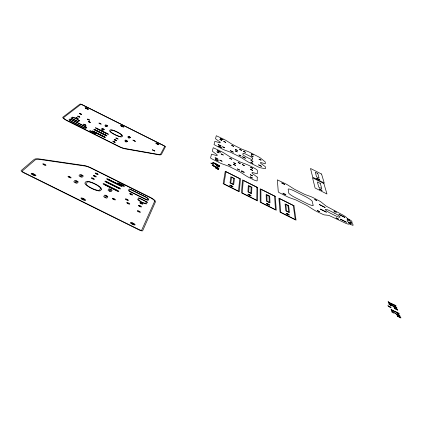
<?xml version="1.0" encoding="UTF-8"?>
<svg xmlns="http://www.w3.org/2000/svg" width="422" height="422" viewBox="0 0 422 422"><rect width="100%" height="100%" fill="white"/><g stroke="black" fill="none" stroke-linecap="round" stroke-linejoin="round"><path stroke-width="0.63" d="M84.236 165.529L37.933 158.762A26.628 6.193 25.3 0 0 34.055 159.521L21.111 170.599A3.714 0.907 24.8 0 0 23.316 172.572L139.497 230.122A3.645 0.907 26.5 0 0 142.636 230.802L155.591 201.563A7.374 1.63 26.5 0 0 150.512 197.48L91.653 168.178A8.973 1.973 25.7 0 0 84.236 165.529M394.628 313.061L398.131 315.271L399.528 315.788L399.935 315.545L397.35 313.63L398.985 314.981L397.445 314.648L391.379 310.592L391.991 312.196L393.62 313.161L392.439 311.462M121.71 135.293L120.687 136.533A5.982 1.097 26.1 0 1 114.969 134.586A5.982 1.097 26.1 0 1 110.348 131.363L111.445 130.161A5.955 1.087 26.1 0 1 117.116 132.102A5.955 1.087 26.1 0 1 121.71 135.293M121.103 185.875L107.621 179.208L121.103 185.875M121.246 125.788L123.087 126.711L121.246 125.788M119.51 188.391L105.869 181.645L119.51 188.391M257.673 187.521L257.541 200.872L241.474 192.833L242.523 179.93L257.673 187.521M257.241 177.119L257.193 180.732A4.689 0.775 27.4 0 1 252.989 179.498L248.954 177.472A7.343 1.213 27.3 0 1 245.535 175.515L239.796 171.791L228.677 166.215L222.452 163.973A5.275 0.876 27.1 0 1 219.762 162.834L211.971 158.93A1.651 0.274 27 0 1 210.567 157.918L211.533 154.183L217.035 155.681L217.209 154.906L212.303 151.208L213.221 147.7L221.761 151.751A5.027 0.791 27.1 0 1 224.478 153.302L230.127 156.937L240.73 162.259L246.306 164.3A7.016 1.108 27.3 0 1 249.877 165.872L253.374 167.629A4.463 0.702 27.3 0 1 257.325 170.398L257.283 173.785L252.098 172.419L252.066 173.263L257.241 177.119M256.956 187.315L256.787 200.329L242.239 193.044L243.225 180.431L256.956 187.315M118.545 183.459L123.852 185.838L118.545 183.459M117.88 190.96L104.081 184.14L117.88 190.96M118.06 139.017C115.042 138.859 114.995 136.549 118.06 139.017M117.601 183.006C118.281 184.25 126.6 188.085 124.068 185.685L118.593 182.969L117.601 183.006M117.258 138.664L116.361 138.242L117.258 138.664M114.425 199.326L113.302 198.809L114.425 199.326M115.876 140.331L114.969 139.904L115.876 140.331M114.467 142.019L113.555 141.592L114.467 142.05M251.865 187.278L251.633 193.693L247.957 191.852L248.294 185.49L251.865 187.278M251.143 187.067L250.9 193.16L248.706 192.063L249.006 186.002L251.143 187.067M252.462 158.144L252.414 159.384A4.025 0.607 27.3 0 1 248.785 158.245L246.437 157.063A4.025 0.607 27.2 0 1 242.893 154.594L243.003 153.386A3.998 0.601 27.2 0 1 246.617 154.536L248.933 155.697A3.998 0.601 27.3 0 1 252.462 158.144M111.012 189.884C109.14 193.761 108.338 187.632 111.012 189.884M391.379 309.927L390.988 309.11C393.568 311.563 397.724 311.832 399.217 313.752L391.379 309.927M106.777 196.225C104.82 200.313 103.997 193.893 106.777 196.225M388.477 302.352L388.098 301.572C390.624 303.945 394.67 304.236 396.142 306.098L388.477 302.352M108.396 134.191L106.956 133.843L95.398 127.771L108.396 134.191M107.594 133.843L96.195 128.172L107.594 133.843M107.742 125.999C104.524 128.699 103.675 122.38 107.742 125.999M106.961 125.656C105.394 127.803 105.294 124.126 106.961 125.656M313.119 205.182L313.108 205.345A7.796 1.255 27.9 0 1 307.432 203.726L294.836 197.406A7.796 1.261 27.8 0 1 288.669 193.081L288.163 189.098A7.67 1.219 27.7 0 1 293.828 190.765L306.061 196.91A7.67 1.219 27.8 0 1 312.169 201.146L313.119 205.182M106.117 135.457L94.612 129.733L106.117 135.457M100.541 188.302L99.571 190.1L99.049 190.369A7.591 1.767 25.8 0 1 91.664 188.18A7.591 1.767 25.8 0 1 85.903 183.844L87.523 181.835A7.549 1.746 25.8 0 1 94.823 184.029A7.549 1.746 25.8 0 1 100.541 188.302M104.614 137.103L92.993 131.321L104.614 137.103M104.334 129.559C101.011 132.392 100.167 125.835 104.334 129.559M103.538 129.211C101.881 131.458 101.776 127.644 103.538 129.211M240.445 178.886L239.269 191.73L223.164 183.675L225.264 171.279L240.445 178.886M97.224 174.001L96.153 173.511L97.224 174.001M101.116 124.094C98.126 123.873 98.162 121.726 101.116 124.094M239.717 178.675L238.525 191.187L223.95 183.892L225.955 171.78L239.717 178.675M95.351 176.385L94.27 175.884L95.351 176.385M100.336 123.746L99.455 123.335L100.336 123.746M93.436 178.822L92.339 178.321L93.436 178.822M95.942 133.616L95.04 133.616L89.649 130.783L90.561 130.783L95.942 133.616M234.421 178.538L233.682 184.704L229.995 182.863L230.845 176.744L234.421 178.538M165.403 146.787L161.468 154.325A20.446 3.719 26.4 0 1 159.321 154.885L124.938 148.813A7.738 1.477 26.1 0 1 118.577 146.434L66.76 120.539A6.483 1.224 25.6 0 1 62.699 117.316L80.069 104.044A2.606 0.448 25.8 0 1 82.406 104.783L163.609 145.458A2.569 0.448 26.5 0 1 165.403 146.787M233.682 178.321L232.955 184.177L230.76 183.079L231.546 177.251L233.682 178.321M90.424 122.438C87.349 122.216 87.444 120.027 90.424 122.438M89.628 122.09L88.731 121.668L89.622 122.111M82.148 175.541C79.864 179.186 79.605 173.326 82.148 175.541M89.622 120.122C86.568 119.89 86.663 117.738 89.622 120.122M88.831 119.774L87.945 119.357L88.831 119.774M77.084 181.486C74.662 185.337 74.346 179.186 77.084 181.486M87.755 108.966L85.898 108.085L87.755 108.966M85.233 125.007L84.321 124.58L85.233 125.007M147.732 198.836L147.299 199.775L146.55 199.611L130.224 191.504C128.552 191.245 130.029 188.708 131.163 189.879L145.453 196.995A3.329 0.738 26.4 0 1 147.732 198.836M70.136 177.335L68.997 176.813L70.136 177.335M81.636 114.346C78.576 114.093 78.714 111.988 81.636 114.346M80.845 113.998L79.964 113.581L80.845 114.019M79.6 120.713L78.123 121.684L71.012 118.039L72.542 117.1L76.24 118.455L79.6 120.713M79.837 117.147C76.725 116.905 76.873 114.737 79.837 117.147M79.035 116.794L78.144 116.372L79.035 116.794M78.112 118.582C74.963 118.355 75.121 116.145 78.112 118.582M77.305 118.229L76.398 117.801L77.305 118.229M76.477 118.84L78.787 120.37L77.669 121.309L71.835 118.403L73.001 117.458L76.477 118.84M215.853 168.141L218.691 169.586L215.853 168.141M215.932 167.792L218.76 169.238L215.932 167.792M216.444 165.45L219.24 166.88L216.444 165.45M216.518 165.118L219.308 166.537L216.518 165.118M220.11 142.135L219.957 142.81L214.851 141.338L214.017 144.609L222.568 149.135A4.911 0.754 27.1 0 0 225.063 150.211L230.845 152.353L241.189 157.548L246.538 160.961A6.831 1.05 27.3 0 0 249.713 162.771L258.464 167.043A4.114 0.633 27.4 0 0 260.353 167.761L265.427 168.684L265.375 166.732L260.511 163.193L260.506 162.444L265.29 163.778L265.238 161.916L260.332 157.955A3.93 0.575 27.3 0 0 258.538 156.842L250.536 152.706A6.552 0.965 27.3 0 0 247.208 151.224L242.001 149.267L232.111 144.292L226.825 140.943A4.689 0.691 27 0 0 224.288 139.503L216.296 135.726L215.515 138.754L220.11 142.135M350.809 223.929L348.53 222.721L350.809 223.929M350.729 222.684L350.967 223.106A1.91 0.306 28.2 0 1 349.432 222.684A1.91 0.306 28.2 0 1 347.601 221.418L347.063 219.867A1.899 0.301 28.2 0 1 348.593 220.295A1.899 0.301 28.2 0 1 350.408 221.545L350.745 222.077L352.201 222.531L351.758 221.302A2.912 0.459 28.2 0 0 348.973 219.387L347.011 218.195A6.446 1.013 28.1 0 0 342.849 215.035L326.338 206.242L321.063 201.996A2.727 0.422 27.9 0 0 319.375 200.946L313.314 197.733A7.01 1.097 27.9 0 0 310.149 196.362L304.848 194.458L294.329 189.172L288.469 185.437A5.011 0.786 27.6 0 0 285.958 183.992L277.344 179.867L278.283 191.878A1.646 0.269 27.6 0 0 279.77 192.928L287.503 196.805A5.264 0.865 27.7 0 0 290.104 197.902L296.007 199.986L307.037 205.519L312.997 209.349A7.338 1.197 28 0 0 316.463 211.332L322.772 214.302A2.87 0.469 28 0 0 324.428 214.909L328.875 215.384L345.597 223.238A6.594 1.055 28.2 0 0 348.952 223.792L350.772 224.483A2.954 0.469 28.2 0 0 353.14 225.137L352.692 223.887L350.729 222.684M349.495 220.21L347.248 219.023L349.495 220.21M346.404 222.22L340.454 219.176L346.404 222.22M344.753 217.346L338.919 214.36L344.753 217.346M44.954 164.838L43.809 164.311L44.954 164.838M338.418 219.102L336.123 217.889L338.418 219.102M336.276 212.24L334.045 211.058L336.276 212.24M326.375 212.166L320.414 209.122L326.375 212.166M325.104 207.482L319.259 204.491L325.104 207.482M319.47 211.654L317.339 210.525L319.47 211.654M154.631 201.32L141.66 230.19A2.474 0.612 26.5 0 1 139.186 229.652L23.985 172.582A2.521 0.617 24.8 0 1 22.245 171.026L35.058 160.028A25.425 5.913 25.3 0 1 38.734 159.289L84.938 166.02A7.949 1.746 25.7 0 1 91.521 168.367L149.562 197.248A6.33 1.398 26.5 0 1 154.631 201.32M321.997 190.396L319.275 188.961L321.997 190.396M316.758 200.534L314.728 199.458L316.758 200.534M147.336 202.154L146.381 203.974L142.979 202.966A1.677 0.38 26.4 0 1 140.848 201.911L137.667 199.611L138.622 197.786L147.336 202.154M148.655 199.4L148.259 200.218A2.068 0.459 26.5 0 1 146.207 199.712L130.076 191.688A2.073 0.459 26.3 0 1 128.452 190.364L129.174 189.14A2.063 0.454 26.3 0 1 131.247 189.663L145.168 196.589A4.373 0.971 26.4 0 1 148.655 199.4M146.376 201.705C146.086 204.823 143.585 202.46 141.834 202.243C140.874 200.719 136.818 200.418 139.619 198.34L146.376 201.705M319.633 179.783L316.722 178.316L319.633 179.783M164.659 146.481L160.698 153.94A19.523 3.55 26.4 0 1 158.661 154.478L124.311 148.396A6.857 1.308 26.1 0 1 118.672 146.286L67.662 120.803A5.57 1.055 25.6 0 1 63.611 117.59L80.744 104.45A1.767 0.306 25.8 0 1 82.585 105.031L163.245 145.432A1.746 0.306 26.5 0 1 164.659 146.481M85.946 127.191L85.086 127.982L84.5 127.84L71.698 121.452A2.901 0.549 25.6 0 1 69.873 120.012L70.511 119.473L71.207 119.669L85.946 127.191M288.669 214.671L286.818 213.743L288.669 214.671M107.779 196.768L106.951 198.018A1.788 0.422 25.9 0 1 105.11 197.58A1.788 0.422 25.9 0 1 103.743 196.43L104.587 195.186A1.783 0.417 26 0 1 106.418 195.629A1.783 0.417 26 0 1 107.779 196.768M111.983 190.412L111.202 191.593A1.741 0.401 26 0 1 109.419 191.155A1.741 0.401 26 0 1 108.085 190.048L108.887 188.871A1.73 0.396 26 0 1 110.659 189.309A1.73 0.396 26 0 1 111.983 190.412M101.496 189.278L100.552 190.607A8.709 2.026 25.8 0 1 91.5 188.391A8.709 2.026 25.8 0 1 84.97 182.868L86.009 181.587A8.656 1.999 25.8 0 1 94.976 183.823A8.656 1.999 25.8 0 1 101.496 189.278M284.702 184.435L281.759 182.953L284.702 184.435M268.993 204.823L267.142 203.9L268.993 204.823M127.65 141.296C124.369 144.108 123.704 137.377 127.65 141.296M130.546 137.482C127.354 140.162 126.69 133.679 130.546 137.482M126.858 140.916C125.339 143.216 125.213 139.223 126.858 140.916M129.77 137.108C128.335 139.307 128.209 135.462 129.77 137.108M122.485 135.995L121.842 136.791A6.863 1.255 26.1 0 1 114.858 134.713A6.863 1.255 26.1 0 1 109.578 130.662L110.284 129.892A6.831 1.245 26.1 0 1 117.221 131.98A6.831 1.245 26.1 0 1 122.485 135.995M78.086 182.03L77.094 183.201A1.799 0.422 25.5 0 1 75.2 182.737A1.799 0.422 25.5 0 1 73.876 181.608L74.884 180.442A1.788 0.417 25.6 0 1 76.767 180.906A1.788 0.417 25.6 0 1 78.086 182.03M83.123 176.069L82.184 177.182A1.746 0.401 25.6 0 1 80.354 176.718A1.746 0.401 25.6 0 1 79.056 175.626L80.011 174.523A1.741 0.396 25.6 0 1 81.831 174.988A1.741 0.396 25.6 0 1 83.123 176.069M250.425 195.534L248.574 194.6L250.425 195.534M252.356 177.994L250.188 176.902L252.356 177.994M252.435 175.8L250.288 174.724L252.435 175.8M261.482 166.321L258.617 164.881L261.482 166.321M252.63 170.398L250.536 169.349L252.63 170.398M86.747 127.613L85.924 128.378A1.799 0.343 25.7 0 1 84.047 127.824L71.888 121.747A3.814 0.717 25.6 0 1 69.097 119.542L69.672 119.083A1.793 0.338 25.6 0 1 71.561 119.648L85.418 126.568A1.788 0.338 25.7 0 1 86.747 127.613M252.699 168.362L250.631 167.323L252.699 168.362M261.018 160.133L259.071 159.157L261.018 160.133M232.279 186.45L230.423 185.516L232.279 186.45M252.878 163.335L250.858 162.317L252.878 163.335M252.947 161.431L250.948 160.429L252.947 161.431M239.585 170.04L237.428 168.958L239.585 170.04M244.412 165.609L242.323 164.559L244.412 165.609M253.116 156.741L251.159 155.76L253.116 156.741M253.174 154.969L251.243 153.993L253.174 154.969M240.234 163.514L238.145 162.465L240.234 163.514M245.43 158.255L242.566 156.815L245.43 158.255M235.566 165.419L233.435 164.348L235.566 165.419M396.859 307.891L396.548 308.144L395.446 307.749L393.241 306.219L390.972 305.57L388.667 303.808L389.147 303.582C391.7 305.127 394.665 305.834 396.859 307.891M235.766 163.794L233.651 162.734L235.766 163.794M240.983 156.019L238.973 155.011L240.983 156.019M245.446 152.305L243.499 151.324L245.446 152.305M231.741 159.247L229.652 158.197L231.741 159.247M241.553 150.348L239.601 149.367L241.553 150.348M237.227 151.867L235.239 150.87L237.227 151.867M237.401 150.459L235.429 149.467L237.401 150.459M222.025 161.23L219.862 160.149L222.025 161.23M233.245 152.131L230.375 150.686L233.245 152.131M223.243 154.98L221.149 153.93L223.243 154.98M139.413 211.77L138.289 211.211L139.413 211.77M233.624 146.36L231.673 145.379L233.624 146.36M140.521 206.416L139.424 205.873L140.521 206.416M220.405 152.147L217.435 150.659L220.405 152.147M141.913 203.636L140.827 203.093L141.913 203.636M219.055 152.875L216.961 151.825L219.055 152.875M224.641 147.805L222.626 146.793L224.641 147.805M221.397 147.51L218.501 146.059L221.397 147.51M221.044 145.996L218.169 144.556L221.044 145.996M128.81 203.61L127.702 203.098L128.81 203.61M396.527 307.728L395.393 307.506L393.436 306.245L395.203 306.715L396.527 307.728M225.696 142.378L223.744 141.396L225.696 142.378M127.428 199.912L126.331 199.406L127.428 199.912M131.675 194.489L130.604 193.993L131.675 194.489M221.793 140.41L219.883 139.402L221.793 140.41M223.038 139.809L220.263 138.416L223.038 139.809M389.912 306.752L390.033 307.074L387.881 305.697L390.049 307.242L391.157 307.527L389.912 306.752M400.594 317.149L397.091 315.366L400.594 317.149M400.9 317.903L397.382 316.115L400.9 317.903M397.461 309.347L394.032 307.606L397.461 309.347M397.751 310.07L394.312 308.318L397.751 310.07M154.79 151.018L152.368 149.805L154.79 151.018M154.014 150.628L153.144 150.221L154.014 150.628M158.282 144.335L156.446 143.417L158.282 144.335M135.42 141.328L132.993 140.115L135.42 141.328M134.644 140.937L133.774 140.526L134.644 140.937M389.311 303.877L388.994 303.993L390.387 305.059L392.507 305.612L389.311 303.877M218.57 168.367L212.382 165.26L218.57 168.367M219.118 165.693L213.015 162.623L219.118 165.693M212.509 163.889L210.868 163.034L213.442 164.459L212.509 163.889M218.886 168.531L215.447 167.254L212.076 165.107L215.526 166.389L218.886 168.531M219.435 165.851L216.038 164.591L212.714 162.47L216.111 163.741L219.435 165.851M120.766 185.337L108.37 179.171A1.651 0.364 26 0 0 106.671 178.738A1.651 0.364 26 0 0 107.937 179.777L120.375 185.96A1.651 0.364 26.1 0 0 122.048 186.387A1.651 0.364 26.1 0 0 120.766 185.337M119.173 187.843L106.629 181.608A1.672 0.375 26 0 0 104.909 181.17A1.672 0.375 26 0 0 106.186 182.225L118.767 188.476A1.667 0.375 26.1 0 0 120.465 188.903A1.667 0.375 26.1 0 0 119.173 187.843M117.543 190.406L104.851 184.097A1.693 0.385 25.9 0 0 103.11 183.66A1.693 0.385 25.9 0 0 104.398 184.73L117.126 191.055A1.688 0.385 26.1 0 0 118.846 191.482A1.688 0.385 26.1 0 0 117.543 190.406M105.848 135.051L95.266 129.76A1.414 0.264 25.8 0 0 93.8 129.327A1.414 0.264 25.8 0 0 94.866 130.155L105.474 135.457A1.414 0.264 26 0 0 106.924 135.884A1.414 0.264 26 0 0 105.848 135.051M104.345 136.691L93.658 131.353A1.43 0.269 25.8 0 0 92.175 130.915A1.43 0.269 25.8 0 0 93.251 131.754L103.965 137.108A1.424 0.269 25.9 0 0 105.426 137.535A1.424 0.269 25.9 0 0 104.345 136.691M334.419 213.094L330.236 211A5.945 0.944 28.1 0 0 325.346 209.613A5.945 0.944 28.1 0 0 330.959 213.5L335.184 215.621A5.945 0.944 28.1 0 0 340.048 216.992A5.945 0.944 28.1 0 0 334.419 213.094M275.297 196.357L260.179 188.776L260.2 202.207L276.236 210.23L275.297 196.357M293.976 205.714L278.889 198.155L280.044 212.134L296.038 220.142L293.976 205.714M274.601 196.156L260.891 189.288L260.954 202.412L275.471 209.676L274.601 196.156M293.29 205.525L279.612 198.672L280.778 212.335L295.263 219.577L293.29 205.525M269.721 196.219L266.155 194.436L266.34 201.057L270.006 202.892L269.721 196.219M288.632 205.699L285.077 203.916L285.81 210.805L289.471 212.635L288.632 205.699M269.009 196.019L266.878 194.953L267.073 201.257L269.262 202.354L269.009 196.019M287.936 205.503L285.81 204.438L286.527 211L288.711 212.092L287.936 205.503M321.559 174.038L310.497 168.468L312.697 177.208L324.233 183.016L321.559 174.038M317.798 173.511L315.313 172.26L316.558 176.871L319.095 178.147L317.798 173.511M323.874 183.512L312.549 177.81L315.102 188.017L326.971 193.988L323.874 183.512M320.314 183.443L317.37 181.961L318.752 187.11L321.759 188.623L320.314 183.443M283.283 193.73A1.735 0.285 27.7 0 0 285.847 194.869A1.735 0.285 27.7 0 0 283.911 193.508A1.735 0.285 27.7 0 0 283.283 193.73M137.619 211.206A1.741 0.411 26.4 0 0 140.31 212.335A1.741 0.411 26.4 0 0 138.622 210.937A1.741 0.411 26.4 0 0 137.619 211.206M81.794 199.063A2.627 0.644 25.7 0 0 85.666 200.355A2.627 0.644 25.7 0 0 82.475 198.15A2.627 0.644 25.7 0 0 81.794 199.063M112.896 199.005A1.746 0.411 26.1 0 0 115.428 199.864A1.746 0.411 26.1 0 0 113.27 198.398A1.746 0.411 26.1 0 0 112.896 199.005M68.528 176.982A1.757 0.411 25.5 0 0 71.133 177.878A1.757 0.411 25.5 0 0 69.023 176.433A1.757 0.411 25.5 0 0 68.528 176.982M31.919 174.349A2.653 0.644 25 0 0 35.907 175.694A2.653 0.644 25 0 0 32.795 173.532A2.653 0.644 25 0 0 31.919 174.349M43.308 164.464A1.767 0.411 25.1 0 0 45.951 165.377A1.767 0.411 25.1 0 0 43.867 163.942A1.767 0.411 25.1 0 0 43.308 164.464M130.947 223.307A2.611 0.644 26.4 0 0 134.987 224.979A2.611 0.644 26.4 0 0 132.466 222.853A2.611 0.644 26.4 0 0 130.947 223.307M125.946 199.559A1.709 0.396 26.2 0 0 128.409 200.403A1.709 0.396 26.2 0 0 126.278 198.962A1.709 0.396 26.2 0 0 125.946 199.559M91.917 178.485A1.693 0.385 25.8 0 0 94.401 179.345A1.693 0.385 25.8 0 0 92.334 177.947A1.693 0.385 25.8 0 0 91.917 178.485M130.234 194.136A1.667 0.375 26.3 0 0 132.629 194.964A1.667 0.375 26.3 0 0 130.551 193.566A1.667 0.375 26.3 0 0 130.234 194.136M138.769 205.857A1.709 0.396 26.4 0 0 141.407 206.97A1.709 0.396 26.4 0 0 139.745 205.609A1.709 0.396 26.4 0 0 138.769 205.857M140.178 203.077A1.688 0.385 26.4 0 0 142.784 204.179A1.688 0.385 26.4 0 0 141.138 202.84A1.688 0.385 26.4 0 0 140.178 203.077M127.312 203.256A1.725 0.401 26.3 0 0 129.802 204.1A1.725 0.401 26.3 0 0 127.65 202.644A1.725 0.401 26.3 0 0 127.312 203.256M95.747 173.664A1.656 0.364 25.8 0 0 98.168 174.513A1.656 0.364 25.8 0 0 96.142 173.152A1.656 0.364 25.8 0 0 95.747 173.664M93.858 176.043A1.677 0.375 25.8 0 0 96.311 176.897A1.677 0.375 25.8 0 0 94.264 175.52A1.677 0.375 25.8 0 0 93.858 176.043M32.647 174.428A1.461 0.353 25 0 0 34.847 175.172A1.461 0.353 25 0 0 33.132 173.98A1.461 0.353 25 0 0 32.647 174.428M82.475 199.115A1.451 0.353 25.7 0 0 84.611 199.828A1.451 0.353 25.7 0 0 82.854 198.614A1.451 0.353 25.7 0 0 82.475 199.115M131.78 223.486A1.44 0.353 26.4 0 0 134.006 224.409A1.44 0.353 26.4 0 0 132.619 223.238A1.44 0.353 26.4 0 0 131.78 223.486M121.14 126.051A1.873 0.327 26.1 0 0 123.836 127.085A1.873 0.327 26.1 0 0 121.52 125.608A1.873 0.327 26.1 0 0 121.14 126.051M156.393 143.707A1.862 0.327 26.5 0 0 159.031 144.709A1.862 0.327 26.5 0 0 156.673 143.216A1.862 0.327 26.5 0 0 156.393 143.707M85.745 108.327A1.883 0.327 25.8 0 0 88.504 109.393A1.883 0.327 25.8 0 0 86.225 107.932A1.883 0.327 25.8 0 0 85.745 108.327M83.962 124.659A1.419 0.264 25.7 0 0 86.041 125.439A1.419 0.264 25.7 0 0 84.326 124.326A1.419 0.264 25.7 0 0 83.962 124.659M113.223 141.686A1.424 0.269 26 0 0 115.285 142.457A1.424 0.269 26 0 0 113.529 141.317A1.424 0.269 26 0 0 113.223 141.686M114.642 139.998A1.408 0.264 26.1 0 0 116.683 140.758A1.408 0.264 26.1 0 0 114.942 139.635A1.408 0.264 26.1 0 0 114.642 139.998M215.478 158.176A1.73 0.285 27 0 0 218.09 159.342A1.73 0.285 27 0 0 216.275 158.044A1.73 0.285 27 0 0 215.478 158.176M228.608 164.759A1.73 0.285 27.2 0 0 231.203 165.92A1.73 0.285 27.2 0 0 229.368 164.612A1.73 0.285 27.2 0 0 228.608 164.759M241.716 171.337A1.725 0.285 27.3 0 0 244.301 172.492A1.725 0.285 27.3 0 0 242.444 171.168A1.725 0.285 27.3 0 0 241.716 171.337M215.816 159.891A1.741 0.29 27 0 0 218.448 161.067A1.741 0.29 27 0 0 216.618 159.753A1.741 0.29 27 0 0 215.816 159.891M230.127 185.638A1.888 0.338 27.3 0 0 232.965 186.893A1.888 0.338 27.3 0 0 230.955 185.416A1.888 0.338 27.3 0 0 230.127 185.638M248.3 194.737A1.888 0.338 27.4 0 0 251.122 195.977A1.888 0.338 27.4 0 0 249.08 194.489A1.888 0.338 27.4 0 0 248.3 194.737M266.894 204.042A1.888 0.338 27.6 0 0 269.695 205.271A1.888 0.338 27.6 0 0 267.622 203.768A1.888 0.338 27.6 0 0 266.894 204.042M286.591 213.901A1.888 0.338 27.8 0 0 289.376 215.125A1.888 0.338 27.8 0 0 287.261 213.601A1.888 0.338 27.8 0 0 286.591 213.901"/></g></svg>
